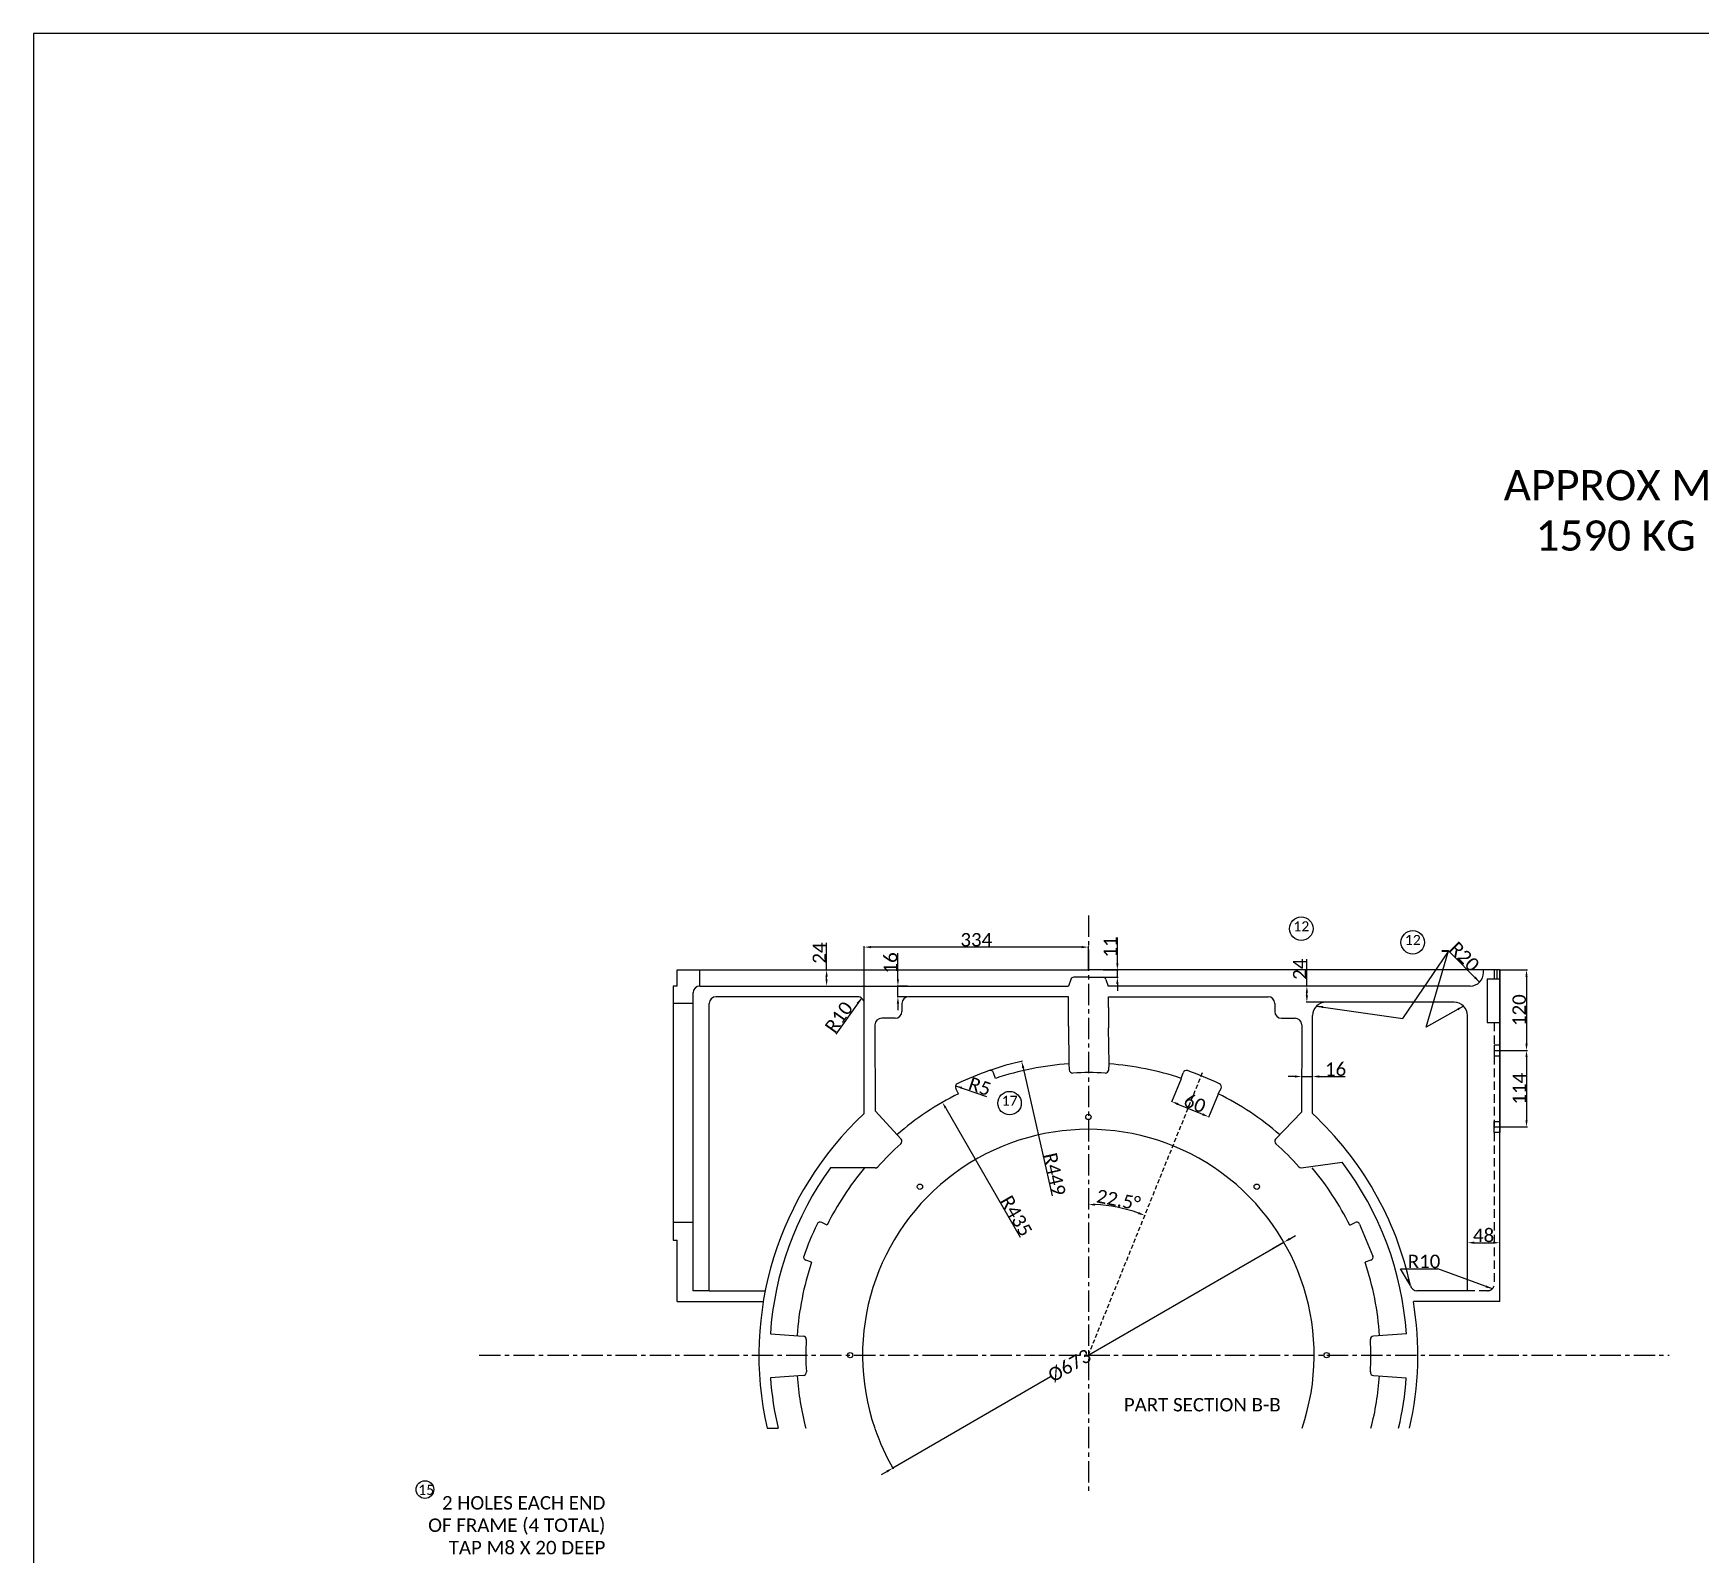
# Model space of a CAD drawing. Header units: millimetres. Extents: x -5330 to 2986, y -1292 to 4589.
# Drawn here: x -5330 to -2845, y 2322 to 4589 of the extents above; entities that cross this region are included whole.
import ezdxf

# ---------------------------------------------------------------- set-up
doc = ezdxf.new("R2010")
doc.units = ezdxf.units.MM
for name, pattern in [('CENTER', [50.8, 31.75, -6.35, 6.35, -6.35]), ('DASH2', [19.05, 12.7, -6.35]), ('HIDDEN', [9.525, 6.35, -3.175])]:
    doc.linetypes.add(name, pattern=pattern)
for name, color, linetype in [('centre', 5, 'CENTER'), ('dot', 1, 'DASH2'), ('line', 6, 'HIDDEN'), ('object', 7, 'Continuous')]:
    doc.layers.add(name, color=color, linetype=linetype)
doc.layers.add('dimension', color=2, linetype='Continuous', lineweight=25)
doc.styles.get("Standard").update_dxf_attribs({"font": 'calibril.ttf'})
doc.dimstyles.new('ISO-25', dxfattribs={"dimtxt": 20, "dimasz": 10, "dimexe": 1.25, "dimexo": 0.625, "dimtad": 1, "dimdsep": 46, "dimtxsty": 'Standard', "dimcen": 2.5, "dimclrt": 256, "dimadec": 0, "dimazin": 0, "dimtfac": 1, "dimtmove": 0, "dimatfit": 3, "dimfxl": 1, "dimtfillclr": 256, "dimarcsym": 0})

# ---------------------------------------------------------------- blocks, each defined once
blk = doc.blocks.new('*D80')
at = {"layer": 'Defpoints', "color": 0, "transparency": 16777216}
for p in [(-3466.2, 2787.6), (-4049, 2451.1)]:
    blk.add_point(p, dxfattribs=at)
at = {"layer": 'dimension', "color": 0, "lineweight": -2, "transparency": 16777216}
for p, q in [((-3756.8, 2619.8), (-3466.2, 2787.6)), ((-3466.2, 2787.6), (-3483.5, 2777.6)), ((-3457.5, 2792.6), (-3448.9, 2797.6)), ((-3813.9, 2586.9), (-4049, 2451.1)), ((-4057.7, 2446.1), (-4066.4, 2441.1))]:
    blk.add_line(p, q, dxfattribs=at)
blk.add_arc((-3757.6, 2619.4), 336.5, 198.9579, 210.2128, dxfattribs=at)
at = {"layer": 'dimension', "color": 0, "transparency": 16777216}
for points in [[(-3458.4, 2794.1), (-3456.7, 2791.2), (-3466.2, 2787.6)], [(-4056.9, 2444.7), (-4058.5, 2447.6), (-4049, 2451.1)]]:
    blk.add_solid(points, dxfattribs=at)
at = {"layer": 'dimension', "transparency": 16777216, "insert": (-3785.4, 2603.4), "char_height": 20, "attachment_point": 5, "rotation": 30}
blk.add_mtext('%%c673', dxfattribs=at)
blk = doc.blocks.new('*D83')
at = {"layer": 'Defpoints', "color": 0, "transparency": 16777216}
for p in [(-3975.1, 2996.1), (-3757.6, 2619.4)]:
    blk.add_point(p, dxfattribs=at)
at = {"layer": 'dimension', "color": 0, "lineweight": -2, "transparency": 16777216}
blk.add_line((-3970.1, 2987.4), (-3859.1, 2795.1), dxfattribs=at)
at = {"layer": 'dimension', "color": 0, "transparency": 16777216}
blk.add_solid([(-3968.7, 2988.3), (-3971.6, 2986.6), (-3975.1, 2996.1)], dxfattribs=at)
at = {"layer": 'dimension', "transparency": 16777216, "insert": (-3864.9, 2826.9), "char_height": 20, "attachment_point": 5, "rotation": 300}
blk.add_mtext('R435', dxfattribs=at)
blk = doc.blocks.new('*D84')
at = {"layer": 'Defpoints', "color": 0, "transparency": 16777216}
for p in [(-3857, 3057.2), (-3757.6, 2619.4)]:
    blk.add_point(p, dxfattribs=at)
at = {"layer": 'dimension', "color": 0, "lineweight": -2, "transparency": 16777216}
blk.add_line((-3854.8, 3047.5), (-3811.5, 2856.8), dxfattribs=at)
blk.add_arc((-3757.6, 2619.4), 449, 102.6243, 109.1251, dxfattribs=at)
at = {"layer": 'dimension', "color": 0, "transparency": 16777216}
blk.add_solid([(-3853.1, 3047.9), (-3856.4, 3047.1), (-3857, 3057.2)], dxfattribs=at)
at = {"layer": 'dimension', "transparency": 16777216, "insert": (-3807.7, 2889.1), "char_height": 20, "attachment_point": 5, "rotation": 282.7838}
blk.add_mtext('R449', dxfattribs=at)
blk = doc.blocks.new('*D85')
at = {"layer": 'Defpoints', "color": 0, "transparency": 16777216}
for p in [(-4170, 3193.4), (-4147.7, 3193.4), (-4170, 3169.4)]:
    blk.add_point(p, dxfattribs=at)
at = {"layer": 'dimension', "color": 0, "lineweight": -2, "transparency": 16777216}
for p, q in [((-4147.7, 3193.4), (-4147.7, 3233.5)), ((-4169.4, 3193.4), (-4146.5, 3193.4)), ((-4147.7, 3179.4), (-4147.7, 3183.4)), ((-4169.4, 3169.4), (-4146.5, 3169.4))]:
    blk.add_line(p, q, dxfattribs=at)
at = {"layer": 'dimension', "color": 0, "transparency": 16777216}
for points in [[(-4146.1, 3183.4), (-4149.4, 3183.4), (-4147.7, 3193.4)], [(-4149.4, 3179.4), (-4146.1, 3179.4), (-4147.7, 3169.4)]]:
    blk.add_solid(points, dxfattribs=at)
at = {"layer": 'dimension', "transparency": 16777216, "insert": (-4158.5, 3218.5), "char_height": 20, "attachment_point": 5, "rotation": 90}
blk.add_mtext('24', dxfattribs=at)
blk = doc.blocks.new('*D86')
at = {"layer": 'Defpoints', "color": 0, "transparency": 16777216}
for p in [(-4101.6, 3143.4), (-4095.8, 3151.5)]:
    blk.add_point(p, dxfattribs=at)
at = {"layer": 'dimension', "color": 0, "lineweight": -2, "transparency": 16777216}
blk.add_line((-4095.8, 3151.5), (-4134, 3097.9), dxfattribs=at)
at = {"layer": 'dimension', "color": 0, "transparency": 16777216}
blk.add_solid([(-4100.3, 3142.4), (-4103, 3144.4), (-4095.8, 3151.5)], dxfattribs=at)
at = {"layer": 'dimension', "transparency": 16777216, "insert": (-4129.5, 3122.9), "char_height": 20, "attachment_point": 5, "rotation": 54.5166}
blk.add_mtext('R10', dxfattribs=at)
blk = doc.blocks.new('*D87')
at = {"layer": 'Defpoints', "color": 0, "transparency": 16777216}
for p in [(-4091.6, 3227.4), (-3757.6, 3193.4), (-4091.6, 3143.4)]:
    blk.add_point(p, dxfattribs=at)
at = {"layer": 'dimension', "color": 0, "lineweight": -2, "transparency": 16777216}
for p, q in [((-4091.6, 3144), (-4091.6, 3228.6)), ((-3767.6, 3227.4), (-4081.6, 3227.4)), ((-3757.6, 3194), (-3757.6, 3228.6))]:
    blk.add_line(p, q, dxfattribs=at)
at = {"layer": 'dimension', "color": 0, "transparency": 16777216}
for points in [[(-4081.6, 3229), (-4081.6, 3225.7), (-4091.6, 3227.4)], [(-3767.6, 3225.7), (-3767.6, 3229), (-3757.6, 3227.4)]]:
    blk.add_solid(points, dxfattribs=at)
at = {"layer": 'dimension', "transparency": 16777216, "insert": (-3924.6, 3238.2), "char_height": 20, "attachment_point": 5}
blk.add_mtext('334', dxfattribs=at)
blk = doc.blocks.new('*D88')
at = {"layer": 'Defpoints', "color": 0, "transparency": 16777216}
for p in [(-3736.1, 3193.4), (-3736.1, 3182.4), (-3714.4, 3193.4)]:
    blk.add_point(p, dxfattribs=at)
at = {"layer": 'dimension', "color": 0, "lineweight": -2, "transparency": 16777216}
for p, q in [((-3714.4, 3203.4), (-3714.4, 3241.8)), ((-3735.4, 3193.4), (-3713.1, 3193.4)), ((-3735.4, 3182.4), (-3713.1, 3182.4)), ((-3714.4, 3182.4), (-3714.4, 3193.4)), ((-3714.4, 3172.4), (-3714.4, 3162.4))]:
    blk.add_line(p, q, dxfattribs=at)
at = {"layer": 'dimension', "color": 0, "transparency": 16777216}
for points in [[(-3716.1, 3203.4), (-3712.7, 3203.4), (-3714.4, 3193.4)], [(-3712.7, 3172.4), (-3716.1, 3172.4), (-3714.4, 3182.4)]]:
    blk.add_solid(points, dxfattribs=at)
at = {"layer": 'dimension', "transparency": 16777216, "insert": (-3725, 3227.6), "char_height": 20, "attachment_point": 5, "rotation": 90}
blk.add_mtext('11', dxfattribs=at)
blk = doc.blocks.new('*D89')
at = {"layer": 'Defpoints', "color": 0, "transparency": 16777216}
for p in [(-4041.4, 3169.4), (-4026.8, 3169.4), (-4026.8, 3153.3)]:
    blk.add_point(p, dxfattribs=at)
at = {"layer": 'dimension', "color": 0, "lineweight": -2, "transparency": 16777216}
for p, q in [((-4041.4, 3179.4), (-4041.4, 3218.3)), ((-4027.4, 3169.4), (-4042.7, 3169.4)), ((-4041.4, 3153.3), (-4041.4, 3169.4)), ((-4027.4, 3153.3), (-4042.7, 3153.3)), ((-4041.4, 3143.3), (-4041.4, 3133.3))]:
    blk.add_line(p, q, dxfattribs=at)
at = {"layer": 'dimension', "color": 0, "transparency": 16777216}
for points in [[(-4043.1, 3179.4), (-4039.8, 3179.4), (-4041.4, 3169.4)], [(-4039.8, 3143.3), (-4043.1, 3143.3), (-4041.4, 3153.3)]]:
    blk.add_solid(points, dxfattribs=at)
at = {"layer": 'dimension', "transparency": 16777216, "insert": (-4052.3, 3203.8), "char_height": 20, "attachment_point": 5, "rotation": 90}
blk.add_mtext('16', dxfattribs=at)
blk = doc.blocks.new('*D90')
at = {"layer": 'Defpoints', "color": 0, "transparency": 16777216}
for p in [(-3432, 3169.4), (-3403.6, 3169.4), (-3403.6, 3145.4)]:
    blk.add_point(p, dxfattribs=at)
at = {"layer": 'dimension', "color": 0, "lineweight": -2, "transparency": 16777216}
for p, q in [((-3432, 3169.4), (-3432, 3209.5)), ((-3404.2, 3169.4), (-3433.2, 3169.4)), ((-3432, 3155.4), (-3432, 3159.4)), ((-3404.2, 3145.4), (-3433.2, 3145.4))]:
    blk.add_line(p, q, dxfattribs=at)
at = {"layer": 'dimension', "color": 0, "transparency": 16777216}
for points in [[(-3430.3, 3159.4), (-3433.6, 3159.4), (-3432, 3169.4)], [(-3433.6, 3155.4), (-3430.3, 3155.4), (-3432, 3145.4)]]:
    blk.add_solid(points, dxfattribs=at)
at = {"layer": 'dimension', "transparency": 16777216, "insert": (-3442.7, 3194.5), "char_height": 20, "attachment_point": 5, "rotation": 90}
blk.add_mtext('24', dxfattribs=at)
blk = doc.blocks.new('*D91')
at = {"layer": 'Defpoints', "color": 0, "transparency": 16777216}
for p in [(-3188.6, 3189.4), (-3174.5, 3175.2)]:
    blk.add_point(p, dxfattribs=at)
at = {"layer": 'dimension', "color": 0, "lineweight": -2, "transparency": 16777216}
blk.add_line((-3174.5, 3175.2), (-3221, 3221.8), dxfattribs=at)
at = {"layer": 'dimension', "color": 0, "transparency": 16777216}
blk.add_solid([(-3182.7, 3181.1), (-3180.4, 3183.5), (-3174.5, 3175.2)], dxfattribs=at)
at = {"layer": 'dimension', "transparency": 16777216, "insert": (-3197.2, 3213.2), "char_height": 20, "attachment_point": 5, "rotation": 315}
blk.add_mtext('R20', dxfattribs=at)
blk = doc.blocks.new('*D92')
at = {"layer": 'Defpoints', "color": 0, "transparency": 16777216}
for p in [(-3423.6, 3034.6), (-3439.7, 2995.5), (-3423.6, 2995.5)]:
    blk.add_point(p, dxfattribs=at)
at = {"layer": 'dimension', "color": 0, "lineweight": -2, "transparency": 16777216}
for p, q in [((-3449.7, 3034.6), (-3459.7, 3034.6)), ((-3439.7, 2996.1), (-3439.7, 3035.8)), ((-3439.7, 3034.6), (-3423.6, 3034.6)), ((-3423.6, 2996.1), (-3423.6, 3035.8)), ((-3413.6, 3034.6), (-3374.7, 3034.6))]:
    blk.add_line(p, q, dxfattribs=at)
at = {"layer": 'dimension', "color": 0, "transparency": 16777216}
for points in [[(-3449.7, 3032.9), (-3449.7, 3036.2), (-3439.7, 3034.6)], [(-3413.6, 3036.2), (-3413.6, 3032.9), (-3423.6, 3034.6)]]:
    blk.add_solid(points, dxfattribs=at)
at = {"layer": 'dimension', "transparency": 16777216, "insert": (-3389.2, 3045.4), "char_height": 20, "attachment_point": 5}
blk.add_mtext('16', dxfattribs=at)
blk = doc.blocks.new('*D93')
at = {"layer": 'Defpoints', "color": 0, "transparency": 16777216}
for p in [(-3192.6, 2785.3), (-3144.6, 2786.9), (-3144.6, 2785.3)]:
    blk.add_point(p, dxfattribs=at)
at = {"layer": 'dimension', "color": 0, "lineweight": -2, "transparency": 16777216}
for p, q in [((-3192.6, 2785.9), (-3192.6, 2788.2)), ((-3182.6, 2786.9), (-3154.6, 2786.9)), ((-3144.6, 2785.9), (-3144.6, 2788.2))]:
    blk.add_line(p, q, dxfattribs=at)
at = {"layer": 'dimension', "color": 0, "transparency": 16777216}
for points in [[(-3182.6, 2788.6), (-3182.6, 2785.3), (-3192.6, 2786.9)], [(-3154.6, 2785.3), (-3154.6, 2788.6), (-3144.6, 2786.9)]]:
    blk.add_solid(points, dxfattribs=at)
at = {"layer": 'dimension', "transparency": 16777216, "insert": (-3168.6, 2797.8), "char_height": 20, "attachment_point": 5}
blk.add_mtext('48', dxfattribs=at)
blk = doc.blocks.new('*D94')
at = {"layer": 'Defpoints', "color": 0, "transparency": 16777216}
for p in [(-3144.6, 3073.4), (-3144.6, 2959.4), (-3104.6, 2959.4)]:
    blk.add_point(p, dxfattribs=at)
at = {"layer": 'dimension', "color": 0, "lineweight": -2, "transparency": 16777216}
for p, q in [((-3144, 3073.4), (-3103.4, 3073.4)), ((-3104.6, 3063.4), (-3104.6, 2969.4)), ((-3144, 2959.4), (-3103.4, 2959.4))]:
    blk.add_line(p, q, dxfattribs=at)
at = {"layer": 'dimension', "color": 0, "transparency": 16777216}
for points in [[(-3103, 3063.4), (-3106.3, 3063.4), (-3104.6, 3073.4)], [(-3106.3, 2969.4), (-3103, 2969.4), (-3104.6, 2959.4)]]:
    blk.add_solid(points, dxfattribs=at)
at = {"layer": 'dimension', "transparency": 16777216, "insert": (-3115.3, 3016.4), "char_height": 20, "attachment_point": 5, "rotation": 90}
blk.add_mtext('114', dxfattribs=at)
blk = doc.blocks.new('*D95')
at = {"layer": 'Defpoints', "color": 0, "transparency": 16777216}
for p in [(-3144.6, 3193.4), (-3144.6, 3073.4), (-3104.6, 3073.4)]:
    blk.add_point(p, dxfattribs=at)
at = {"layer": 'dimension', "color": 0, "lineweight": -2, "transparency": 16777216}
for p, q in [((-3144, 3193.4), (-3103.4, 3193.4)), ((-3104.6, 3183.4), (-3104.6, 3083.4)), ((-3144, 3073.4), (-3103.4, 3073.4))]:
    blk.add_line(p, q, dxfattribs=at)
at = {"layer": 'dimension', "color": 0, "transparency": 16777216}
for points in [[(-3103, 3183.4), (-3106.3, 3183.4), (-3104.6, 3193.4)], [(-3106.3, 3083.4), (-3103, 3083.4), (-3104.6, 3073.4)]]:
    blk.add_solid(points, dxfattribs=at)
at = {"layer": 'dimension', "transparency": 16777216, "insert": (-3115.5, 3133.4), "char_height": 20, "attachment_point": 5, "rotation": 90}
blk.add_mtext('120', dxfattribs=at)
blk = doc.blocks.new('*D96')
at = {"layer": 'Defpoints', "color": 0, "transparency": 16777216}
for p in [(-3757.6, 3274.4), (-3587.2, 3041.2), (-3700.8, 2836.6), (-3757.6, 2619.4), (-3757.6, 2414.9)]:
    blk.add_point(p, dxfattribs=at)
at = {"layer": 'dimension', "color": 0, "lineweight": -2, "transparency": 16777216}
blk.add_arc((-3757.6, 2619.4), 224.5, 70.5522, 87.4478, dxfattribs=at)
at = {"layer": 'dimension', "color": 0, "transparency": 16777216}
for points in [[(-3747.6, 2845.3), (-3747.7, 2842), (-3757.6, 2843.9)], [(-3683.5, 2829.5), (-3682.3, 2832.6), (-3673.5, 2827.5)]]:
    blk.add_solid(points, dxfattribs=at)
at = {"layer": 'dimension', "transparency": 16777216, "insert": (-3712.7, 2850.7), "char_height": 20, "attachment_point": 5, "rotation": 349}
blk.add_mtext('22.5°', dxfattribs=at)
blk = doc.blocks.new('*D97')
at = {"layer": 'Defpoints', "color": 0, "transparency": 16777216}
for p in [(-3955.6, 3020.7), (-3950.8, 3019.1)]:
    blk.add_point(p, dxfattribs=at)
at = {"layer": 'dimension', "color": 0, "lineweight": -2, "transparency": 16777216}
blk.add_line((-3955.6, 3020.7), (-3909.2, 3004.9), dxfattribs=at)
at = {"layer": 'dimension', "color": 0, "transparency": 16777216}
blk.add_solid([(-3945.6, 3019.1), (-3946.6, 3015.9), (-3955.6, 3020.7)], dxfattribs=at)
at = {"layer": 'dimension', "transparency": 16777216, "insert": (-3919.4, 3019.8), "char_height": 20, "attachment_point": 5, "rotation": 341.1178}
blk.add_mtext('R5', dxfattribs=at)
blk = doc.blocks.new('*D251')
at = {"layer": 'Defpoints', "color": 0, "transparency": 16777216}
for p in [(-3619.2, 3031.7), (-3563.9, 3008.9), (-3578.2, 2974.4)]:
    blk.add_point(p, dxfattribs=at)
at = {"layer": 'dimension', "color": 0, "lineweight": -2, "transparency": 16777216}
for p, q in [((-3619.4, 3031.2), (-3633.9, 2996.2)), ((-3564.2, 3008.3), (-3578.7, 2973.3)), ((-3624.2, 2993.5), (-3587.4, 2978.3))]:
    blk.add_line(p, q, dxfattribs=at)
at = {"layer": 'dimension', "color": 0, "transparency": 16777216}
for points in [[(-3623.5, 2995), (-3624.8, 2991.9), (-3633.4, 2997.3)], [(-3588.1, 2976.7), (-3586.8, 2979.8), (-3578.2, 2974.4)]]:
    blk.add_solid(points, dxfattribs=at)
at = {"layer": 'dimension', "transparency": 16777216, "insert": (-3598.8, 2994.7), "char_height": 20, "attachment_point": 5, "rotation": 337.5}
blk.add_mtext('60', dxfattribs=at)

msp = doc.modelspace()

# ---------------------------------------------------------------- linework, layer by layer
at = {"layer": 'centre'}
for p, q in [((-3757.62, 3274.434), (-3757.62, 2414.939)), ((-4665.35, 2619.37), (-3757.62, 2619.37)), ((-3757.62, 2619.37), (-2891.973, 2619.37))]:
    msp.add_line(p, q, dxfattribs=at)
at = {"layer": 'dimension'}
for p, q in [((2986.11, 4588.836), (-5329.89, 4588.836)), ((-5329.89, 4588.836), (-5329.89, -1291.764)), ((-3152.62, 3073.37), (-3144.62, 3073.37)), ((-3152.62, 2959.37), (-3144.62, 2959.37))]:
    msp.add_line(p, q, dxfattribs=at)
for centre, radius in [((-3440.301, 3254.849), 17.5), ((-3274.211, 3234.486), 17.5), ((-3875.02, 2994.934), 17.5), ((-4746.226, 2419.179), 13.18)]:
    msp.add_circle(centre, radius, dxfattribs=at)
at = {"layer": 'dot'}
for p, q in [((-3152.62, 3193.37), (-3152.62, 3180.317)), ((-3148.153, 3180.34), (-3148.153, 3193.37)), ((-3152.62, 3114.879), (-3152.62, 3081.37)), ((-3152.62, 3065.37), (-3152.62, 2725.37)), ((-3162.62, 2715.37), (-3192.62, 2715.37))]:
    msp.add_line(p, q, dxfattribs=at)
msp.add_arc((-3162.62, 2725.37), 10, 270, 0, dxfattribs=at)
at = {"layer": 'line'}
msp.add_line((-3757.62, 2619.37), (-3587.174, 3041.239), dxfattribs=at)
at = {"layer": 'object'}
for p, q in [((-4370.62, 3193.37), (-3757.62, 3193.37)), ((-4370.62, 3169.37), (-4370.62, 3193.37)), ((-4336.62, 3169.37), (-4336.62, 3193.37)), ((-3757.62, 3182.37), (-3779.186, 3182.37)), ((-3144.62, 3193.37), (-3757.62, 3193.37)), ((-3757.62, 3182.37), (-3736.054, 3182.37)), ((-3168.62, 3189.37), (-3168.62, 3193.37)), ((-3144.62, 2699.37), (-3144.62, 3193.37)), ((-3144.62, 3193.37), (-3144.62, 3073.37)), ((-4370.62, 3169.37), (-4376.62, 3169.37)), ((-4376.62, 3169.37), (-4376.62, 2790.836)), ((-4346.62, 2715.37), (-4346.62, 3159.37)), ((-4336.62, 3169.37), (-3787.193, 3169.37)), ((-3783.853, 3179.165), (-3787.193, 3169.37)), ((-3731.387, 3179.165), (-3728.048, 3169.37)), ((-3188.62, 3169.37), (-3728.048, 3169.37)), ((-3163.498, 3180.317), (-3144.62, 3180.317)), ((-3163.498, 3180.317), (-3163.498, 3114.879)), ((-4346.62, 3143.371), (-4376.62, 3143.371)), ((-4322.62, 2715.37), (-4322.62, 3143.371)), ((-4101.621, 3153.388), (-4312.621, 3153.371)), ((-4091.62, 2979.266), (-4091.62, 3143.388)), ((-4035.444, 3143.37), (-4035.444, 3137.414)), ((-4035.444, 3137.414), (-4035.444, 3131.414)), ((-4035.444, 3137.414), (-4035.444, 3131.414)), ((-3787.193, 3153.37), (-4025.444, 3153.37)), ((-3787.193, 3109.479), (-3787.193, 3153.37)), ((-3727.664, 3153.37), (-3489.796, 3153.37)), ((-3727.664, 3137.414), (-3727.664, 3153.37)), ((-3727.664, 3137.414), (-3727.664, 3107.203)), ((-3489.796, 3153.37), (-3489.796, 3153.37)), ((-3479.796, 3143.37), (-3479.796, 3137.414)), ((-3479.796, 3137.414), (-3479.796, 3131.414)), ((-3212.62, 3145.37), (-3403.62, 3145.37)), ((-4075.62, 3111.414), (-4075.492, 2983.575)), ((-4045.444, 3121.414), (-4065.62, 3121.414)), ((-3787.193, 3109.479), (-3786.701, 3053.27)), ((-3726.701, 3053.27), (-3727.664, 3107.203)), ((-3469.796, 3121.414), (-3449.62, 3121.414)), ((-3439.62, 3111.414), (-3439.746, 2981.385)), ((-3423.62, 2979.266), (-3423.62, 3125.37)), ((-3192.62, 2715.37), (-3192.62, 3125.37)), ((-3163.498, 3114.879), (-3144.62, 3114.879)), ((-3144.62, 3081.37), (-3152.62, 3081.37)), ((-3152.62, 3081.37), (-3152.62, 3081.37)), ((-3152.62, 3081.37), (-3152.62, 3065.37)), ((-3144.62, 3073.37), (-3144.62, 3081.37)), ((-3152.62, 3065.37), (-3144.62, 3065.37)), ((-3144.62, 3073.37), (-3144.62, 2959.37)), ((-3144.62, 3073.37), (-3144.62, 3073.37)), ((-3896.077, 3031.747), (-3898.933, 3040.252)), ((-3786.701, 3053.27), (-3786.106, 3044.387)), ((-3727.343, 3044.263), (-3726.701, 3053.27)), ((-3619.163, 3031.747), (-3616.308, 3040.252)), ((-3951.311, 3008.868), (-3955.306, 3016.902)), ((-3563.929, 3008.868), (-3559.934, 3016.902)), ((-4036.656, 2941.224), (-4075.492, 2983.575)), ((-3478.585, 2941.224), (-3439.746, 2981.385)), ((-3152.62, 2959.37), (-3152.62, 2967.37)), ((-3152.62, 2967.37), (-3144.62, 2967.37)), ((-3152.62, 2951.37), (-3152.62, 2967.37)), ((-3144.62, 2967.37), (-3144.62, 2951.37)), ((-3144.62, 2951.37), (-3152.62, 2951.37)), ((-4075.238, 2898.29), (-4141.863, 2898.623)), ((-4071.279, 2900.189), (-4071.488, 2899.955)), ((-3440.237, 2898.524), (-3379.608, 2907.002)), ((-4346.62, 2816.835), (-4376.62, 2816.835)), ((-4147.043, 2813.026), (-4155.066, 2817.043)), ((-3368.197, 2813.026), (-3360.175, 2817.043)), ((-3353.44, 2814.761), (-3333.556, 2767.128)), ((-4376.62, 2790.836), (-4370.62, 2790.836)), ((-4370.62, 2699.37), (-4370.62, 2790.836)), ((-4169.996, 2757.829), (-4178.572, 2760.735)), ((-3336.669, 2760.735), (-3345.252, 2757.852)), ((-4322.62, 2715.37), (-4346.62, 2715.37)), ((-4322.62, 2715.37), (-4239.144, 2715.37)), ((-3192.62, 2715.37), (-3267.962, 2715.37)), ((-3144.62, 2699.37), (-3144.62, 2715.37)), ((-3144.62, 2715.37), (-3144.62, 2715.37)), ((-4370.62, 2699.37), (-4242.059, 2699.37)), ((-3144.62, 2699.37), (-3273.181, 2699.37)), ((-4231.557, 2651.134), (-4182.637, 2647.855)), ((-3283.683, 2651.134), (-3332.603, 2647.855)), ((-4182.513, 2589.092), (-4231.419, 2585.608)), ((-3332.727, 2589.092), (-3283.822, 2585.608)), ((-4236.43, 2510.642), (-4220.009, 2510.642))]:
    msp.add_line(p, q, dxfattribs=at)
for centre in [(-3757.62, 2974.37), (-4008.643, 2870.393), (-3506.597, 2870.393), (-4112.62, 2619.37), (-3402.62, 2619.37)]:
    msp.add_circle(centre, 4, dxfattribs=at)
for centre, radius, start, end in [((-3779.186, 3177.37), 5, 90, 158.962489), ((-3736.054, 3177.37), 5, 21.037511, 90), ((-3188.62, 3189.37), 20, 270, 0), ((-4336.62, 3159.37), 10, 90, 180), ((-4312.62, 3143.371), 10, 90.004724, 180), ((-4101.62, 3143.388), 10, 0, 90.004724), ((-4045.444, 3131.414), 10, 270, 0), ((-4025.444, 3143.37), 10, 90, 180), ((-3489.796, 3143.37), 10, 0, 90), ((-3469.796, 3131.414), 10, 180, 270), ((-3403.62, 3125.37), 20, 90, 180), ((-3212.62, 3125.37), 20, 0, 90), ((-4065.62, 3111.414), 10, 90, 180), ((-3449.62, 3111.414), 10, 0, 90), ((-3757.62, 2619.37), 449, 109.204858, 115.795142), ((-3903.673, 3038.661), 5, 18.559621, 109.204858), ((-3757.62, 2619.37), 435, 93.833364, 108.559621), ((-3781.117, 3044.721), 5, 183.834336, 273.161835), ((-3757.62, 2619.37), 421, 86.596556, 93.161835), ((-3732.33, 3044.619), 5, 266.596556, 355.924055), ((-3757.62, 2619.37), 435, 71.440379, 85.924055), ((-3611.568, 3038.661), 5, 70.795142, 161.440379), ((-3757.62, 2619.37), 449, 64.204858, 70.795142), ((-3757.62, 2619.37), 435, 116.440379, 130.986954), ((-3950.829, 3019.128), 5, 115.795142, 206.440379), ((-3757.62, 2619.37), 435, 49.013046, 63.559621), ((-3564.411, 3019.128), 5, 333.559621, 64.204858), ((-3757.62, 2619.37), 491, 132.862744, 192.793784), ((-3757.62, 2619.37), 491, 12.214775, 47.137256), ((-3757.62, 2619.37), 336.5, 341.148557, 198.851443), ((-3757.62, 2619.37), 421, 131.596556, 138.161835), ((-4040.434, 2937.949), 5, 311.596556, 40.924055), ((-3474.807, 2937.949), 5, 139.075945, 228.403444), ((-3757.62, 2619.37), 421, 41.838165, 48.403444), ((-3757.62, 2619.37), 475, 143.991829, 176.165664), ((-3757.62, 2619.37), 435, 140.105261, 153.559232), ((-4075.213, 2903.29), 5, 269.71686, 318.161835), ((-3440.237, 2903.524), 5, 221.838165, 270), ((-3757.62, 2619.37), 435, 26.440768, 39.921244), ((-3757.62, 2619.37), 475, 3.834336, 37.267767), ((-3769.992, 2623.861), 435.84, 154.023366, 160.923535), ((-4157.304, 2812.573), 5, 63.401429, 154.046665), ((-3357.936, 2812.573), 5, 25.953335, 116.598571), ((-4176.967, 2765.47), 5, 160.63695, 251.282186), ((-3338.273, 2765.47), 5, 288.717814, 19.36305), ((-3757.62, 2619.37), 435, 161.43999, 176.165664), ((-3757.62, 2619.37), 435, 3.834336, 18.563199), ((-3267.962, 2725.37), 10, 192.214775, 270), ((-3757.62, 2619.37), 491, 347.206216, 9.377167), ((-4182.972, 2642.867), 5, 356.838165, 86.165664), ((-3757.62, 2619.37), 421, 176.838165, 183.403444), ((-3757.62, 2619.37), 421, 356.596556, 3.161835), ((-3332.269, 2642.867), 5, 93.834336, 183.161835), ((-3757.62, 2619.37), 475, 184.075945, 193.232427), ((-3757.62, 2619.37), 435, 184.075945, 194.47457), ((-4182.869, 2594.08), 5, 274.075945, 3.403444), ((-3332.372, 2594.08), 5, 176.596556, 265.924055), ((-3757.62, 2619.37), 435, 345.52543, 355.924055), ((-3757.62, 2619.37), 475, 346.767573, 355.924055)]:
    msp.add_arc(centre, radius, start, end, dxfattribs=at)

# ---------------------------------------------------------------- texts
at = {"layer": 'dimension', "attachment_point": 1}
for s, insert, char_height, width in [('APPROX MASS\\P   1590 KG', (-3138.688, 3938.049), 45, 2140.53577), ('{12}', (-3452.058, 3265.83), 15, 25.78547), ('{12}', (-3285.967, 3245.467), 15, 25.78547), ('{17}', (-3886.776, 3005.915), 15, 25.78547), ('{PART SECTION B-B}', (-3704.726, 2555.54), 20, 368.42142), ('{15}', (-4756.329, 2426.247), 15, 10.37872)]:
    msp.add_mtext(s, dxfattribs=dict(at, insert=insert, char_height=char_height, width=width))
at = {"layer": 'dimension', "char_height": 20}
for s, insert, attachment_point in [('{R10}', (-3281.628, 2758.975), 4), ('2 HOLES EACH END\\POF FRAME (4 TOTAL)\\PTAP M8 X 20 DEEP', (-4477.403, 2322.472), 9)]:
    msp.add_mtext(s, dxfattribs=dict(at, insert=insert, attachment_point=attachment_point))

# ---------------------------------------------------------------- dimensions: what is measured, and where the dimension line sits
at = {"layer": 'dimension'}
dim = msp.add_angular_dim_2l(base=(-3700.775, 2836.566), line1=((-3757.62, 3274.434), (-3757.62, 2414.939)), line2=((-3757.62, 2619.37), (-3587.174, 3041.239)), text='22.5°', dimstyle='ISO-25', dxfattribs=at)
dim.commit()
dim.dimension.update_dxf_attribs({"geometry": '*D96', "text_midpoint": (-3712.658, 2850.678)})
for base, p1, p2, picture, middle in [((-4147.731, 3193.37), (-4169.996, 3169.37), (-4169.996, 3193.37), '*D85', (-4158.486, 3218.455)), ((-3714.399, 3193.37), (-3736.054, 3182.37), (-3736.054, 3193.37), '*D88', (-3725.034, 3227.585)), ((-3431.977, 3169.37), (-3403.62, 3145.37), (-3403.62, 3169.37), '*D90', (-3442.732, 3194.455)), ((-3104.62, 3073.37), (-3144.62, 3193.37), (-3144.62, 3073.37), '*D95', (-3115.455, 3133.37)), ((-3104.62, 2959.37), (-3144.62, 3073.37), (-3144.62, 2959.37), '*D94', (-3115.305, 3016.37))]:
    dim = msp.add_linear_dim(base=base, p1=p1, p2=p2, angle=90, dimstyle='ISO-25', dxfattribs=at)
    dim.commit()
    dim.dimension.update_dxf_attribs({"geometry": picture, "text_midpoint": middle})
dim = msp.add_linear_dim(base=(-4091.62, 3227.37), p1=(-3757.62, 3193.37), p2=(-4091.62, 3143.388), dimstyle='ISO-25', dxfattribs=at)
dim.commit()
dim.dimension.update_dxf_attribs({"geometry": '*D87', "text_midpoint": (-3924.62, 3238.205)})
for center, mpoint, picture, middle in [((-3188.62, 3189.37), (-3174.478, 3175.228), '*D91', (-3204.824, 3205.573)), ((-4101.62, 3143.388), (-4095.815, 3151.531), '*D86', (-4120.726, 3116.586)), ((-3757.62, 2619.37), (-3856.972, 3057.24), '*D84', (-3818.271, 2886.675)), ((-3950.829, 3019.128), (-3955.56, 3020.746), '*D97', (-3922.921, 3009.583)), ((-3757.62, 2619.37), (-3975.12, 2996.091), '*D83', (-3874.311, 2821.484))]:
    dim = msp.add_radius_dim(center=center, mpoint=mpoint, dimstyle='ISO-25', dxfattribs=at)
    dim.commit()
    dim.dimension.update_dxf_attribs({"geometry": picture, "text_midpoint": middle, "dimtype": 164})
dim = msp.add_linear_dim(base=(-4041.431, 3169.37), p1=(-4026.757, 3153.283), p2=(-4026.757, 3169.37), angle=90, text='16', dimstyle='ISO-25', dxfattribs=at)
dim.commit()
dim.dimension.update_dxf_attribs({"geometry": '*D89', "text_midpoint": (-4052.256, 3203.815)})
dim = msp.add_linear_dim(base=(-3423.62, 3034.571), p1=(-3439.732, 2995.468), p2=(-3423.62, 2995.468), text='16', dimstyle='ISO-25', dxfattribs=at)
dim.commit()
dim.dimension.update_dxf_attribs({"geometry": '*D92', "text_midpoint": (-3389.175, 3045.396)})
dim = msp.add_linear_dim(base=(-3578.191, 2974.437), p1=(-3619.163, 3031.747), p2=(-3563.929, 3008.868), angle=337.5, text='60', dimstyle='ISO-25', dxfattribs=at)
dim.commit()
dim.dimension.update_dxf_attribs({"geometry": '*D251', "text_midpoint": (-3602.937, 2984.687), "dimtype": 161})
dim = msp.add_linear_dim(base=(-3144.62, 2786.937), p1=(-3192.62, 2785.289), p2=(-3144.62, 2785.289), dimstyle='ISO-25', override={"dimtad": 2}, dxfattribs=at)
dim.commit()
dim.dimension.update_dxf_attribs({"geometry": '*D93', "text_midpoint": (-3168.62, 2786.937), "dimtype": 160})
dim = msp.add_diameter_dim_2p(p1=(-3466.203, 2787.62), p2=(-4049.038, 2451.12), dimstyle='ISO-25', override={"dimtmove": 2}, dxfattribs=at)
dim.commit()
dim.dimension.update_dxf_attribs({"geometry": '*D80', "text_midpoint": (-3785.356, 2603.356), "dimtype": 163})

# ---------------------------------------------------------------- leaders
for points in [[(-3417.762, 3139.512), (-3288.963, 3120.869), (-3220.802, 3220.975), (-3230.802, 3220.975)], [(-3198.478, 3139.512), (-3254.289, 3107.873), (-3220.834, 3221.709), (-3230.834, 3221.709)], [(-3155.549, 2718.299), (-3237.048, 2748.14)]]:
    msp.add_leader(points, dimstyle='ISO-25', dxfattribs=at)
at = {"layer": 'dimension', "annotation_type": 0, "has_hookline": 1, "hookline_direction": 0, "text_width": 44.585}
msp.add_leader([(-3277.736, 2723.254), (-3292.253, 2748.14), (-3282.253, 2748.14)], dimstyle='ISO-25', dxfattribs=at)

doc.saveas('drawing.dxf')
